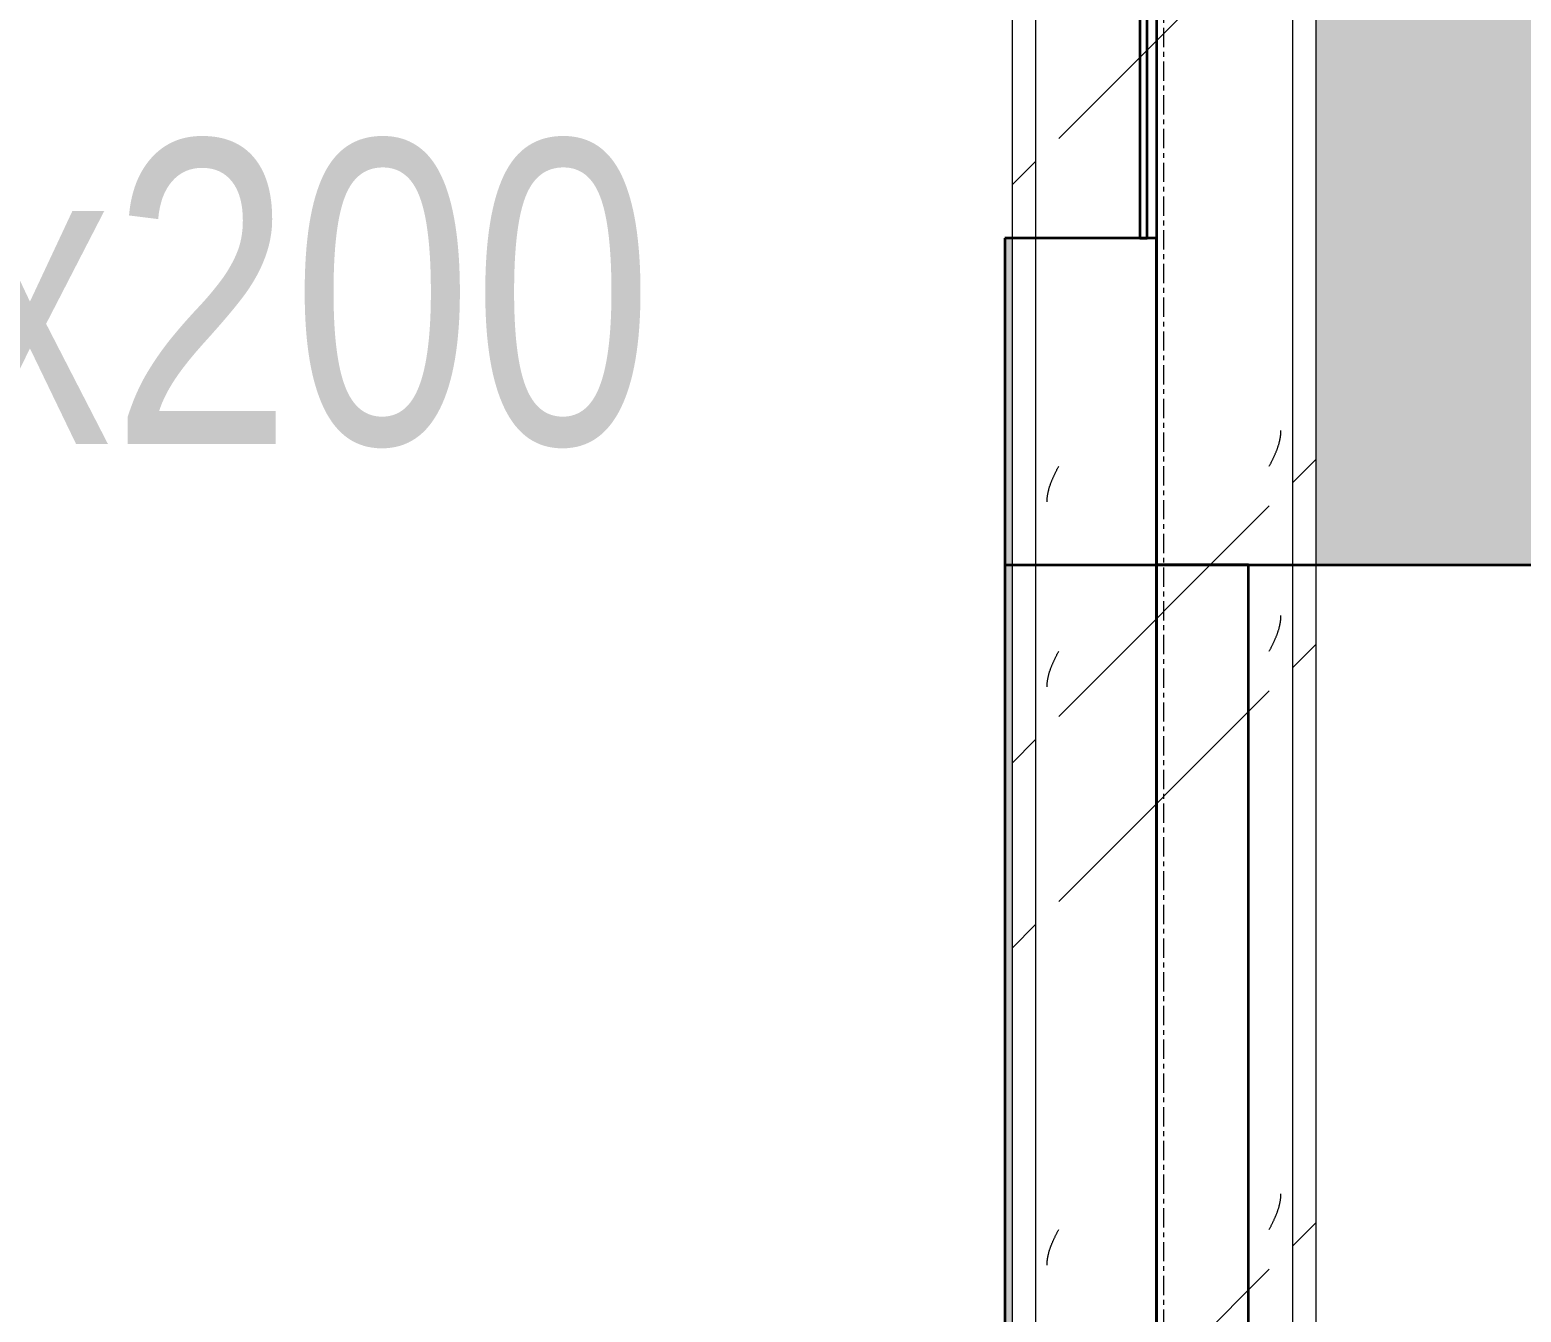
# Model space of a CAD drawing. Header units: centimetres. Extents: x -6741 to 14818, y -293 to 1595.
# Drawn here: x 8764.4 to 8862.6, y 444.8 to 529.3 of the extents above; entities that cross this region are included whole.
import ezdxf

# ---------------------------------------------------------------- set-up
doc = ezdxf.new("R2010")
doc.units = ezdxf.units.CM
doc.linetypes.add('Grid Line', pattern=[2.2225, 1.27, -0.3175, 0.3175, -0.3175])
for name, color, linetype, lineweight in [('A-WALL', 7, 'Continuous', 9), ('A-WALL-PATT', 7, 'Continuous', 35), ('I-WALL', 7, 'Continuous', 9), ('S-COLS', 7, 'Continuous', 9), ('S-COLS-IDEN', 7, 'Continuous', 9), ('S-GRID', 7, 'Continuous', 9)]:
    doc.layers.add(name, color=color, linetype=linetype, lineweight=lineweight)
doc.styles.add('Century Gothic_2', font='GOTHIC.TTF', dxfattribs={"width": 0.8, "height": 20})
pattern_1 = [(45, (50.4, 0), (-25.14472, 25.14472), []), (45, (50.4, 38.1), (-25.14472, 25.14472), [])]

# ---------------------------------------------------------------- blocks, each defined once
blk = doc.blocks.new('PQ_RVR_ARQ-01_ZZ_ZZ_MO_T_A_rvt-3-Elevación Eje 8-9')
at = {"layer": 'A-WALL-PATT', "lineweight": 9, "true_color": 0xeaeaea}
h = blk.add_hatch(color=254, dxfattribs=at)
h.paths.add_polyline_path([(-4844.571, 494), (-4844.571, 801.54), (-5950.119, 801.54), (-5984.786, 494), (-5508.415, 494)])
h.paths.add_polyline_path([(-6074.135, 494), (-6074.135, 801.54), (-6090.445, 801.54), (-6090.445, 494)])
for points in [[(-6110.943, 388.859), (-6110.445, 388.859), (-6110.445, 515.53), (-6110.943, 515.53), (-6110.943, 420.397)], [(-6110.942, 494), (-6110.445, 494), (-6110.445, 515.53), (-6110.942, 515.53)]]:
    blk.add_hatch(color=254, dxfattribs=at).paths.add_polyline_path(points)
at = {"layer": 'A-WALL', "color": 254, "lineweight": 35, "true_color": 0xcccccc}
for p, q in [((-6102.043, 888.57), (-6102.043, 515.53)), ((-6101.543, 515.53), (-6101.543, 888.526)), ((-6102.043, 515.53), (-6101.543, 515.53))]:
    blk.add_line(p, q, dxfattribs=at)
at = {"layer": 'I-WALL', "color": 254, "lineweight": 35, "true_color": 0xcccccc}
for p, q in [((-6100.942, 801.54), (-6100.942, 494)), ((-6100.943, 515.53), (-6110.943, 515.53)), ((-6110.943, 515.53), (-6110.943, 365.309)), ((-6100.942, 515.53), (-6110.942, 515.53)), ((-6110.942, 515.53), (-6110.942, 494)), ((-6100.943, 365.309), (-6100.943, 515.53)), ((-6100.942, 494), (-6100.942, 515.53)), ((-6110.942, 494), (-6100.942, 494)), ((-6094.883, 494), (-6100.942, 494)), ((-6100.942, 494), (-6100.942, 94)), ((-6100.942, 494), (-4844.571, 494)), ((-6094.883, 94), (-6094.883, 494))]:
    blk.add_line(p, q, dxfattribs=at)
blk = doc.blocks.new('FP_20-Elevación Eje 8-9')
at = {"layer": 'S-COLS', "color": 9, "true_color": 0xc0c0c0}
for p, q in [((-6092.818, 502.186), (-6092.81, 502.223)), ((-6092.81, 502.223), (-6092.802, 502.261)), ((-6092.802, 502.261), (-6092.795, 502.298)), ((-6092.795, 502.298), (-6092.788, 502.335)), ((-6092.788, 502.335), (-6092.781, 502.373)), ((-6092.781, 502.373), (-6092.775, 502.41)), ((-6092.775, 502.41), (-6092.769, 502.447)), ((-6092.769, 502.447), (-6092.764, 502.484)), ((-6092.764, 502.484), (-6092.759, 502.522)), ((-6092.759, 502.522), (-6092.755, 502.559)), ((-6092.755, 502.559), (-6092.751, 502.596)), ((-6092.751, 502.596), (-6092.748, 502.634)), ((-6092.748, 502.634), (-6092.745, 502.671)), ((-6092.745, 502.671), (-6092.742, 502.708)), ((-6092.742, 502.708), (-6092.74, 502.746)), ((-6092.74, 502.746), (-6092.738, 502.783)), ((-6092.738, 502.783), (-6092.737, 502.82)), ((-6092.737, 502.82), (-6092.736, 502.858)), ((-6093.176, 501.179), (-6093.159, 501.216)), ((-6093.159, 501.216), (-6093.142, 501.253)), ((-6093.142, 501.253), (-6093.126, 501.291)), ((-6093.126, 501.291), (-6093.11, 501.328)), ((-6093.11, 501.328), (-6093.094, 501.365)), ((-6093.094, 501.365), (-6093.078, 501.403)), ((-6093.078, 501.403), (-6093.062, 501.44)), ((-6093.062, 501.44), (-6093.047, 501.477)), ((-6093.047, 501.477), (-6093.032, 501.515)), ((-6093.032, 501.515), (-6093.017, 501.552)), ((-6093.017, 501.552), (-6093.003, 501.589)), ((-6093.003, 501.589), (-6092.989, 501.626)), ((-6092.989, 501.626), (-6092.975, 501.664)), ((-6092.975, 501.664), (-6092.961, 501.701)), ((-6092.961, 501.701), (-6092.948, 501.738)), ((-6092.948, 501.738), (-6092.935, 501.776)), ((-6092.935, 501.776), (-6092.923, 501.813)), ((-6092.923, 501.813), (-6092.911, 501.85)), ((-6092.911, 501.85), (-6092.899, 501.888)), ((-6092.899, 501.888), (-6092.887, 501.925)), ((-6092.887, 501.925), (-6092.876, 501.962)), ((-6092.876, 501.962), (-6092.866, 501.999)), ((-6092.866, 501.999), (-6092.855, 502.037)), ((-6092.855, 502.037), (-6092.846, 502.074)), ((-6092.846, 502.074), (-6092.836, 502.111)), ((-6092.836, 502.111), (-6092.827, 502.149)), ((-6092.827, 502.149), (-6092.818, 502.186)), ((-6093.505, 500.507), (-6093.486, 500.545)), ((-6093.486, 500.545), (-6093.467, 500.582)), ((-6093.467, 500.582), (-6093.448, 500.619)), ((-6093.448, 500.619), (-6093.429, 500.656)), ((-6093.429, 500.656), (-6093.411, 500.694)), ((-6093.411, 500.694), (-6093.392, 500.731)), ((-6093.392, 500.731), (-6093.373, 500.768)), ((-6093.373, 500.768), (-6093.355, 500.806)), ((-6093.355, 500.806), (-6093.336, 500.843)), ((-6093.336, 500.843), (-6093.318, 500.88)), ((-6093.318, 500.88), (-6093.3, 500.918)), ((-6093.3, 500.918), (-6093.282, 500.955)), ((-6093.282, 500.955), (-6093.264, 500.992)), ((-6093.264, 500.992), (-6093.246, 501.03)), ((-6093.246, 501.03), (-6093.228, 501.067)), ((-6093.228, 501.067), (-6093.211, 501.104)), ((-6093.211, 501.104), (-6093.193, 501.141)), ((-6093.193, 501.141), (-6093.176, 501.179)), ((-6092.755, 490.37), (-6092.751, 490.407)), ((-6092.751, 490.407), (-6092.748, 490.444)), ((-6092.748, 490.444), (-6092.745, 490.482)), ((-6092.745, 490.482), (-6092.742, 490.519)), ((-6092.742, 490.519), (-6092.74, 490.556)), ((-6092.74, 490.556), (-6092.738, 490.593)), ((-6092.738, 490.593), (-6092.737, 490.631)), ((-6092.737, 490.631), (-6092.736, 490.668)), ((-6093.003, 489.4), (-6092.989, 489.437)), ((-6092.989, 489.437), (-6092.975, 489.474)), ((-6092.975, 489.474), (-6092.961, 489.512)), ((-6092.961, 489.512), (-6092.948, 489.549)), ((-6092.948, 489.549), (-6092.935, 489.586)), ((-6092.935, 489.586), (-6092.923, 489.624)), ((-6092.923, 489.624), (-6092.911, 489.661)), ((-6092.911, 489.661), (-6092.899, 489.698)), ((-6092.899, 489.698), (-6092.887, 489.735)), ((-6092.887, 489.735), (-6092.876, 489.773)), ((-6092.876, 489.773), (-6092.866, 489.81)), ((-6092.866, 489.81), (-6092.855, 489.847)), ((-6092.855, 489.847), (-6092.846, 489.885)), ((-6092.846, 489.885), (-6092.836, 489.922)), ((-6092.836, 489.922), (-6092.827, 489.959)), ((-6092.827, 489.959), (-6092.818, 489.997)), ((-6092.818, 489.997), (-6092.81, 490.034)), ((-6092.81, 490.034), (-6092.802, 490.071)), ((-6092.802, 490.071), (-6092.795, 490.109)), ((-6092.795, 490.109), (-6092.788, 490.146)), ((-6092.788, 490.146), (-6092.781, 490.183)), ((-6092.781, 490.183), (-6092.775, 490.22)), ((-6092.775, 490.22), (-6092.769, 490.258)), ((-6092.769, 490.258), (-6092.764, 490.295)), ((-6092.764, 490.295), (-6092.759, 490.332)), ((-6092.759, 490.332), (-6092.755, 490.37)), ((-6093.467, 488.392), (-6093.448, 488.43)), ((-6093.448, 488.43), (-6093.429, 488.467)), ((-6093.429, 488.467), (-6093.411, 488.504)), ((-6093.411, 488.504), (-6093.392, 488.542)), ((-6093.392, 488.542), (-6093.373, 488.579)), ((-6093.373, 488.579), (-6093.355, 488.616)), ((-6093.355, 488.616), (-6093.336, 488.654)), ((-6093.336, 488.654), (-6093.318, 488.691)), ((-6093.318, 488.691), (-6093.3, 488.728)), ((-6093.3, 488.728), (-6093.282, 488.765)), ((-6093.282, 488.765), (-6093.264, 488.803)), ((-6093.264, 488.803), (-6093.246, 488.84)), ((-6093.246, 488.84), (-6093.228, 488.877)), ((-6093.228, 488.877), (-6093.211, 488.915)), ((-6093.211, 488.915), (-6093.193, 488.952)), ((-6093.193, 488.952), (-6093.176, 488.989)), ((-6093.176, 488.989), (-6093.159, 489.027)), ((-6093.159, 489.027), (-6093.142, 489.064)), ((-6093.142, 489.064), (-6093.126, 489.101)), ((-6093.126, 489.101), (-6093.11, 489.139)), ((-6093.11, 489.139), (-6093.094, 489.176)), ((-6093.094, 489.176), (-6093.078, 489.213)), ((-6093.078, 489.213), (-6093.062, 489.25)), ((-6093.062, 489.25), (-6093.047, 489.288)), ((-6093.047, 489.288), (-6093.032, 489.325)), ((-6093.032, 489.325), (-6093.017, 489.362)), ((-6093.017, 489.362), (-6093.003, 489.4)), ((-6093.505, 488.318), (-6093.486, 488.355)), ((-6093.486, 488.355), (-6093.467, 488.392)), ((-6092.788, 452.046), (-6092.781, 452.083)), ((-6092.781, 452.083), (-6092.775, 452.12)), ((-6092.775, 452.12), (-6092.769, 452.158)), ((-6092.769, 452.158), (-6092.764, 452.195)), ((-6092.764, 452.195), (-6092.759, 452.232)), ((-6092.759, 452.232), (-6092.755, 452.27)), ((-6092.755, 452.27), (-6092.751, 452.307)), ((-6092.751, 452.307), (-6092.748, 452.344)), ((-6092.748, 452.344), (-6092.745, 452.382)), ((-6092.745, 452.382), (-6092.742, 452.419)), ((-6092.742, 452.419), (-6092.74, 452.456)), ((-6092.74, 452.456), (-6092.738, 452.493)), ((-6092.738, 452.493), (-6092.737, 452.531)), ((-6092.737, 452.531), (-6092.736, 452.568)), ((-6093.094, 451.076), (-6093.078, 451.113)), ((-6093.078, 451.113), (-6093.062, 451.15)), ((-6093.062, 451.15), (-6093.047, 451.188)), ((-6093.047, 451.188), (-6093.032, 451.225)), ((-6093.032, 451.225), (-6093.017, 451.262)), ((-6093.017, 451.262), (-6093.003, 451.3)), ((-6093.003, 451.3), (-6092.989, 451.337)), ((-6092.989, 451.337), (-6092.975, 451.374)), ((-6092.975, 451.374), (-6092.961, 451.412)), ((-6092.961, 451.412), (-6092.948, 451.449)), ((-6092.948, 451.449), (-6092.935, 451.486)), ((-6092.935, 451.486), (-6092.923, 451.524)), ((-6092.923, 451.524), (-6092.911, 451.561)), ((-6092.911, 451.561), (-6092.899, 451.598)), ((-6092.899, 451.598), (-6092.887, 451.635)), ((-6092.887, 451.635), (-6092.876, 451.673)), ((-6092.876, 451.673), (-6092.866, 451.71)), ((-6092.866, 451.71), (-6092.855, 451.747)), ((-6092.855, 451.747), (-6092.846, 451.785)), ((-6092.846, 451.785), (-6092.836, 451.822)), ((-6092.836, 451.822), (-6092.827, 451.859)), ((-6092.827, 451.859), (-6092.818, 451.897)), ((-6092.818, 451.897), (-6092.81, 451.934)), ((-6092.81, 451.934), (-6092.802, 451.971)), ((-6092.802, 451.971), (-6092.795, 452.009)), ((-6092.795, 452.009), (-6092.788, 452.046)), ((-6093.505, 450.218), (-6093.486, 450.255)), ((-6093.486, 450.255), (-6093.467, 450.292)), ((-6093.467, 450.292), (-6093.448, 450.33)), ((-6093.448, 450.33), (-6093.429, 450.367)), ((-6093.429, 450.367), (-6093.411, 450.404)), ((-6093.411, 450.404), (-6093.392, 450.442)), ((-6093.392, 450.442), (-6093.373, 450.479)), ((-6093.373, 450.479), (-6093.355, 450.516)), ((-6093.355, 450.516), (-6093.336, 450.554)), ((-6093.336, 450.554), (-6093.318, 450.591)), ((-6093.318, 450.591), (-6093.3, 450.628)), ((-6093.3, 450.628), (-6093.282, 450.665)), ((-6093.282, 450.665), (-6093.264, 450.703)), ((-6093.264, 450.703), (-6093.246, 450.74)), ((-6093.246, 450.74), (-6093.228, 450.777)), ((-6093.228, 450.777), (-6093.211, 450.815)), ((-6093.211, 450.815), (-6093.193, 450.852)), ((-6093.193, 450.852), (-6093.176, 450.889)), ((-6093.176, 450.889), (-6093.159, 450.927)), ((-6093.159, 450.927), (-6093.142, 450.964)), ((-6093.142, 450.964), (-6093.126, 451.001)), ((-6093.126, 451.001), (-6093.11, 451.039)), ((-6093.11, 451.039), (-6093.094, 451.076))]:
    blk.add_line(p, q, dxfattribs=at)
blk = doc.blocks.new('FP_21-Elevación Eje 8-9')
at = {"layer": 'S-COLS', "color": 9, "true_color": 0xc0c0c0}
for p, q in [((-6107.535, 500.209), (-6107.516, 500.246)), ((-6107.516, 500.246), (-6107.498, 500.283)), ((-6107.498, 500.283), (-6107.479, 500.321)), ((-6107.479, 500.321), (-6107.46, 500.358)), ((-6107.46, 500.358), (-6107.441, 500.395)), ((-6107.441, 500.395), (-6107.422, 500.433)), ((-6107.422, 500.433), (-6107.404, 500.47)), ((-6107.404, 500.47), (-6107.385, 500.507)), ((-6107.967, 499.202), (-6107.954, 499.239)), ((-6107.954, 499.239), (-6107.941, 499.276)), ((-6107.941, 499.276), (-6107.928, 499.313)), ((-6107.928, 499.313), (-6107.915, 499.351)), ((-6107.915, 499.351), (-6107.901, 499.388)), ((-6107.901, 499.388), (-6107.887, 499.425)), ((-6107.887, 499.425), (-6107.872, 499.463)), ((-6107.872, 499.463), (-6107.858, 499.5)), ((-6107.858, 499.5), (-6107.843, 499.537)), ((-6107.843, 499.537), (-6107.827, 499.575)), ((-6107.827, 499.575), (-6107.812, 499.612)), ((-6107.812, 499.612), (-6107.796, 499.649)), ((-6107.796, 499.649), (-6107.78, 499.686)), ((-6107.78, 499.686), (-6107.764, 499.724)), ((-6107.764, 499.724), (-6107.747, 499.761)), ((-6107.747, 499.761), (-6107.73, 499.798)), ((-6107.73, 499.798), (-6107.713, 499.836)), ((-6107.713, 499.836), (-6107.696, 499.873)), ((-6107.696, 499.873), (-6107.679, 499.91)), ((-6107.679, 499.91), (-6107.661, 499.948)), ((-6107.661, 499.948), (-6107.644, 499.985)), ((-6107.644, 499.985), (-6107.626, 500.022)), ((-6107.626, 500.022), (-6107.608, 500.06)), ((-6107.608, 500.06), (-6107.59, 500.097)), ((-6107.59, 500.097), (-6107.572, 500.134)), ((-6107.572, 500.134), (-6107.553, 500.171)), ((-6107.553, 500.171), (-6107.535, 500.209)), ((-6108.151, 498.232), (-6108.15, 498.269)), ((-6108.15, 498.269), (-6108.148, 498.306)), ((-6108.148, 498.306), (-6108.145, 498.343)), ((-6108.145, 498.343), (-6108.142, 498.381)), ((-6108.142, 498.381), (-6108.139, 498.418)), ((-6108.139, 498.418), (-6108.135, 498.455)), ((-6108.135, 498.455), (-6108.13, 498.493)), ((-6108.13, 498.493), (-6108.125, 498.53)), ((-6108.125, 498.53), (-6108.12, 498.567)), ((-6108.12, 498.567), (-6108.115, 498.605)), ((-6108.115, 498.605), (-6108.108, 498.642)), ((-6108.108, 498.642), (-6108.102, 498.679)), ((-6108.102, 498.679), (-6108.095, 498.717)), ((-6108.095, 498.717), (-6108.087, 498.754)), ((-6108.087, 498.754), (-6108.08, 498.791)), ((-6108.08, 498.791), (-6108.071, 498.828)), ((-6108.071, 498.828), (-6108.063, 498.866)), ((-6108.063, 498.866), (-6108.053, 498.903)), ((-6108.053, 498.903), (-6108.044, 498.94)), ((-6108.044, 498.94), (-6108.034, 498.978)), ((-6108.034, 498.978), (-6108.024, 499.015)), ((-6108.024, 499.015), (-6108.013, 499.052)), ((-6108.013, 499.052), (-6108.002, 499.09)), ((-6108.002, 499.09), (-6107.991, 499.127)), ((-6107.991, 499.127), (-6107.979, 499.164)), ((-6107.979, 499.164), (-6107.967, 499.202)), ((-6108.153, 498.157), (-6108.152, 498.194)), ((-6108.152, 498.194), (-6108.151, 498.232)), ((-6107.812, 487.422), (-6107.796, 487.46)), ((-6107.796, 487.46), (-6107.78, 487.497)), ((-6107.78, 487.497), (-6107.764, 487.534)), ((-6107.764, 487.534), (-6107.747, 487.572)), ((-6107.747, 487.572), (-6107.73, 487.609)), ((-6107.73, 487.609), (-6107.713, 487.646)), ((-6107.713, 487.646), (-6107.696, 487.684)), ((-6107.696, 487.684), (-6107.679, 487.721)), ((-6107.679, 487.721), (-6107.661, 487.758)), ((-6107.661, 487.758), (-6107.644, 487.796)), ((-6107.644, 487.796), (-6107.626, 487.833)), ((-6107.626, 487.833), (-6107.608, 487.87)), ((-6107.608, 487.87), (-6107.59, 487.907)), ((-6107.59, 487.907), (-6107.572, 487.945)), ((-6107.572, 487.945), (-6107.553, 487.982)), ((-6107.553, 487.982), (-6107.535, 488.019)), ((-6107.535, 488.019), (-6107.516, 488.057)), ((-6107.516, 488.057), (-6107.498, 488.094)), ((-6107.498, 488.094), (-6107.479, 488.131)), ((-6107.479, 488.131), (-6107.46, 488.169)), ((-6107.46, 488.169), (-6107.441, 488.206)), ((-6107.441, 488.206), (-6107.422, 488.243)), ((-6107.422, 488.243), (-6107.404, 488.28)), ((-6107.404, 488.28), (-6107.385, 488.318)), ((-6108.108, 486.452), (-6108.102, 486.49)), ((-6108.102, 486.49), (-6108.095, 486.527)), ((-6108.095, 486.527), (-6108.087, 486.564)), ((-6108.087, 486.564), (-6108.08, 486.602)), ((-6108.08, 486.602), (-6108.071, 486.639)), ((-6108.071, 486.639), (-6108.063, 486.676)), ((-6108.063, 486.676), (-6108.053, 486.714)), ((-6108.053, 486.714), (-6108.044, 486.751)), ((-6108.044, 486.751), (-6108.034, 486.788)), ((-6108.034, 486.788), (-6108.024, 486.826)), ((-6108.024, 486.826), (-6108.013, 486.863)), ((-6108.013, 486.863), (-6108.002, 486.9)), ((-6108.002, 486.9), (-6107.991, 486.937)), ((-6107.991, 486.937), (-6107.979, 486.975)), ((-6107.979, 486.975), (-6107.967, 487.012)), ((-6107.967, 487.012), (-6107.954, 487.049)), ((-6107.954, 487.049), (-6107.941, 487.087)), ((-6107.941, 487.087), (-6107.928, 487.124)), ((-6107.928, 487.124), (-6107.915, 487.161)), ((-6107.915, 487.161), (-6107.901, 487.199)), ((-6107.901, 487.199), (-6107.887, 487.236)), ((-6107.887, 487.236), (-6107.872, 487.273)), ((-6107.872, 487.273), (-6107.858, 487.311)), ((-6107.858, 487.311), (-6107.843, 487.348)), ((-6107.843, 487.348), (-6107.827, 487.385)), ((-6107.827, 487.385), (-6107.812, 487.422)), ((-6108.153, 485.967), (-6108.152, 486.005)), ((-6108.152, 486.005), (-6108.151, 486.042)), ((-6108.151, 486.042), (-6108.15, 486.079)), ((-6108.15, 486.079), (-6108.148, 486.117)), ((-6108.148, 486.117), (-6108.145, 486.154)), ((-6108.145, 486.154), (-6108.142, 486.191)), ((-6108.142, 486.191), (-6108.139, 486.229)), ((-6108.139, 486.229), (-6108.135, 486.266)), ((-6108.135, 486.266), (-6108.13, 486.303)), ((-6108.13, 486.303), (-6108.125, 486.341)), ((-6108.125, 486.341), (-6108.12, 486.378)), ((-6108.12, 486.378), (-6108.115, 486.415)), ((-6108.115, 486.415), (-6108.108, 486.452)), ((-6107.46, 450.069), (-6107.441, 450.106)), ((-6107.441, 450.106), (-6107.422, 450.143)), ((-6107.422, 450.143), (-6107.404, 450.18)), ((-6107.404, 450.18), (-6107.385, 450.218)), ((-6107.901, 449.099), (-6107.887, 449.136)), ((-6107.887, 449.136), (-6107.872, 449.173)), ((-6107.872, 449.173), (-6107.858, 449.211)), ((-6107.858, 449.211), (-6107.843, 449.248)), ((-6107.843, 449.248), (-6107.827, 449.285)), ((-6107.827, 449.285), (-6107.812, 449.322)), ((-6107.812, 449.322), (-6107.796, 449.36)), ((-6107.796, 449.36), (-6107.78, 449.397)), ((-6107.78, 449.397), (-6107.764, 449.434)), ((-6107.764, 449.434), (-6107.747, 449.472)), ((-6107.747, 449.472), (-6107.73, 449.509)), ((-6107.73, 449.509), (-6107.713, 449.546)), ((-6107.713, 449.546), (-6107.696, 449.584)), ((-6107.696, 449.584), (-6107.679, 449.621)), ((-6107.679, 449.621), (-6107.661, 449.658)), ((-6107.661, 449.658), (-6107.644, 449.696)), ((-6107.644, 449.696), (-6107.626, 449.733)), ((-6107.626, 449.733), (-6107.608, 449.77)), ((-6107.608, 449.77), (-6107.59, 449.807)), ((-6107.59, 449.807), (-6107.572, 449.845)), ((-6107.572, 449.845), (-6107.553, 449.882)), ((-6107.553, 449.882), (-6107.535, 449.919)), ((-6107.535, 449.919), (-6107.516, 449.957)), ((-6107.516, 449.957), (-6107.498, 449.994)), ((-6107.498, 449.994), (-6107.479, 450.031)), ((-6107.479, 450.031), (-6107.46, 450.069)), ((-6108.139, 448.129), (-6108.135, 448.166)), ((-6108.135, 448.166), (-6108.13, 448.203)), ((-6108.13, 448.203), (-6108.125, 448.241)), ((-6108.125, 448.241), (-6108.12, 448.278)), ((-6108.12, 448.278), (-6108.115, 448.315)), ((-6108.115, 448.315), (-6108.108, 448.352)), ((-6108.108, 448.352), (-6108.102, 448.39)), ((-6108.102, 448.39), (-6108.095, 448.427)), ((-6108.095, 448.427), (-6108.087, 448.464)), ((-6108.087, 448.464), (-6108.08, 448.502)), ((-6108.08, 448.502), (-6108.071, 448.539)), ((-6108.071, 448.539), (-6108.063, 448.576)), ((-6108.063, 448.576), (-6108.053, 448.614)), ((-6108.053, 448.614), (-6108.044, 448.651)), ((-6108.044, 448.651), (-6108.034, 448.688)), ((-6108.034, 448.688), (-6108.024, 448.726)), ((-6108.024, 448.726), (-6108.013, 448.763)), ((-6108.013, 448.763), (-6108.002, 448.8)), ((-6108.002, 448.8), (-6107.991, 448.837)), ((-6107.991, 448.837), (-6107.979, 448.875)), ((-6107.979, 448.875), (-6107.967, 448.912)), ((-6107.967, 448.912), (-6107.954, 448.949)), ((-6107.954, 448.949), (-6107.941, 448.987)), ((-6107.941, 448.987), (-6107.928, 449.024)), ((-6107.928, 449.024), (-6107.915, 449.061)), ((-6107.915, 449.061), (-6107.901, 449.099)), ((-6108.153, 447.867), (-6108.152, 447.905)), ((-6108.152, 447.905), (-6108.151, 447.942)), ((-6108.151, 447.942), (-6108.15, 447.979)), ((-6108.15, 447.979), (-6108.148, 448.017)), ((-6108.148, 448.017), (-6108.145, 448.054)), ((-6108.145, 448.054), (-6108.142, 448.091)), ((-6108.142, 448.091), (-6108.139, 448.129))]:
    blk.add_line(p, q, dxfattribs=at)
blk = doc.blocks.new('UC-Perfil universal-Pilar - 200 x 200-1745402-Elevación Eje 8-9')
at = {"layer": 'S-COLS', "true_color": 0xc0c0c0}
h = blk.add_hatch(dxfattribs=at)
h.set_pattern_fill('FP_24', color=9, style=0, pattern_type=2)
h.set_pattern_definition(pattern_1)
h.paths.add_polyline_path([(-6108.905, 94), (-6108.905, 933.53), (-6110.445, 933.53), (-6110.445, 94)])
h = blk.add_hatch(dxfattribs=at)
h.set_pattern_fill('FP_24', color=9, style=0, pattern_type=2)
h.set_pattern_definition(pattern_1)
h.paths.add_polyline_path([(-6107.385, 94), (-6093.505, 94), (-6093.505, 933.53), (-6107.385, 933.53), (-6107.385, 263.574)])
h = blk.add_hatch(dxfattribs=at)
h.set_pattern_fill('FP_24', color=9, style=0, pattern_type=2)
h.set_pattern_definition(pattern_1)
h.paths.add_polyline_path([(-6090.445, 94), (-6090.445, 933.53), (-6091.985, 933.53), (-6091.985, 94)])
at = {"layer": 'S-COLS'}
for p, q in [((-6110.445, 933.53), (-6110.445, 94)), ((-6108.905, 933.53), (-6108.905, 94)), ((-6091.985, 933.53), (-6091.985, 94)), ((-6090.445, 933.53), (-6090.445, 94))]:
    blk.add_line(p, q, dxfattribs=at)
for name in ['FP_20-Elevación Eje 8-9', 'FP_21-Elevación Eje 8-9']:
    blk.add_blockref(name, (0, 0), dxfattribs=at)

msp = doc.modelspace()

# ---------------------------------------------------------------- linework, layer by layer
at = {"layer": 'S-GRID', "color": 253, "linetype": 'Grid Line', "true_color": 0xaaaaaa}
msp.add_line((8839.108, -111.953), (8839.108, 1333.489), dxfattribs=at)

# ---------------------------------------------------------------- block references
at = {"lineweight": 5}
msp.add_blockref('PQ_RVR_ARQ-01_ZZ_ZZ_MO_T_A_rvt-3-Elevación Eje 8-9', (14939.553, 0), dxfattribs=at)
at = {"layer": 'S-COLS'}
msp.add_blockref('UC-Perfil universal-Pilar - 200 x 200-1745402-Elevación Eje 8-9', (14939.553, 0), dxfattribs=at)

# ---------------------------------------------------------------- texts
at = {"layer": 'S-COLS-IDEN', "insert": (8684.133, 521.971), "char_height": 20, "width": 157.13075, "attachment_point": 1, "style": 'Century Gothic_2'}
msp.add_mtext('PM-200x200', dxfattribs=at)

doc.saveas('drawing.dxf')
